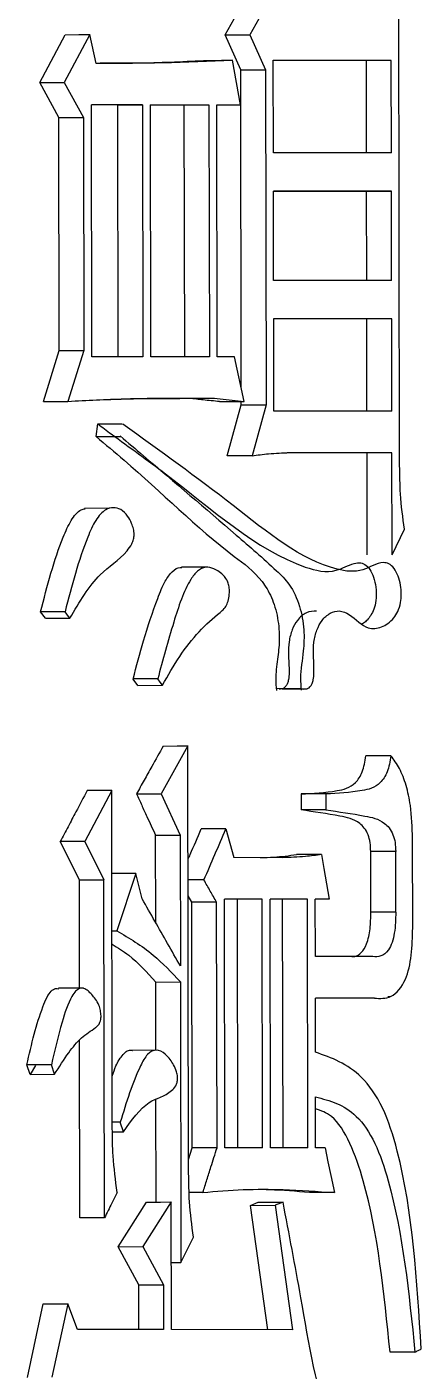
# Model space of a CAD drawing. Header units: millimetres. Extents: x 2320 to 4000, y 933 to 2121.
# Drawn here: x 2927.296 to 2928.633, y 1098.222 to 1102.782 of the extents above; entities that cross this region are included whole.
import ezdxf

# ---------------------------------------------------------------- set-up
doc = ezdxf.new("R2010")
doc.units = ezdxf.units.MM

msp = doc.modelspace()

# ---------------------------------------------------------------- linework, layer by layer
at = {"color": 7, "linetype": 'Continuous', "lineweight": 25}
for p, q in [((2928.5604, 1101.294), (2928.5572, 1103.1437)), ((2927.9678, 1102.7547), (2928.0525, 1102.906)), ((2928.1365, 1102.9062), (2928.0517, 1102.7549)), ((2927.339, 1102.5931), (2927.4256, 1102.7552)), ((2927.5088, 1102.7555), (2927.4221, 1102.5933)), ((2927.5306, 1102.6581), (2927.5088, 1102.7555)), ((2928.0211, 1102.6356), (2927.9678, 1102.7547)), ((2928.0517, 1102.7549), (2928.1051, 1102.6358)), ((2928.0202, 1102.517), (2927.9932, 1102.6684)), ((2928.0229, 1101.556), (2928.0211, 1102.6356)), ((2928.1051, 1102.6358), (2928.107, 1101.5)), ((2928.1316, 1102.6683), (2928.5319, 1102.6678)), ((2928.1321, 1102.3546), (2928.1316, 1102.6683)), ((2928.4474, 1102.6676), (2928.1316, 1102.6679)), ((2928.5319, 1102.6678), (2928.4474, 1102.6676)), ((2928.4479, 1102.3539), (2928.4474, 1102.6676)), ((2928.5324, 1102.3541), (2928.5319, 1102.6678)), ((2927.4043, 1102.474), (2927.339, 1102.5931)), ((2927.4221, 1102.5933), (2927.4875, 1102.4743)), ((2927.6877, 1102.5173), (2927.5146, 1102.5175)), ((2927.516, 1101.6629), (2927.5146, 1102.5175)), ((2927.6043, 1102.5171), (2927.5146, 1102.5172)), ((2927.6043, 1102.5171), (2927.6877, 1102.5173)), ((2927.6057, 1101.6625), (2927.6043, 1102.5171)), ((2927.6877, 1102.5173), (2927.6892, 1101.6628)), ((2927.7147, 1102.5173), (2927.9134, 1102.5171)), ((2927.7161, 1101.6627), (2927.7147, 1102.5173)), ((2927.8296, 1102.5168), (2927.7147, 1102.517)), ((2927.8296, 1102.5168), (2927.9134, 1102.5171)), ((2927.8311, 1101.6623), (2927.8296, 1102.5168)), ((2927.9134, 1102.5171), (2927.9148, 1101.6625)), ((2927.9401, 1102.517), (2928.0202, 1102.517)), ((2927.9415, 1101.6625), (2927.9401, 1102.517)), ((2927.9401, 1102.5167), (2928.0202, 1102.517)), ((2927.4057, 1101.6844), (2927.4043, 1102.474)), ((2927.4875, 1102.4743), (2927.4889, 1101.6846)), ((2928.5324, 1102.3541), (2928.1321, 1102.3546)), ((2928.1323, 1102.2248), (2928.5327, 1102.2243)), ((2928.1329, 1101.9219), (2928.1323, 1102.2248)), ((2928.4481, 1102.2241), (2928.1323, 1102.2244)), ((2928.5327, 1102.2243), (2928.4481, 1102.2241)), ((2928.4486, 1101.9212), (2928.4481, 1102.2241)), ((2928.5332, 1101.9214), (2928.5327, 1102.2243)), ((2928.5332, 1101.9214), (2928.1329, 1101.9219)), ((2928.1331, 1101.7921), (2928.5334, 1101.7916)), ((2928.1336, 1101.4784), (2928.1331, 1101.7921)), ((2928.4488, 1101.7914), (2928.1331, 1101.7917)), ((2928.5334, 1101.7916), (2928.4488, 1101.7914)), ((2928.4494, 1101.4777), (2928.4488, 1101.7914)), ((2928.5339, 1101.4779), (2928.5334, 1101.7916)), ((2927.3517, 1101.5113), (2927.4057, 1101.6844)), ((2927.4057, 1101.6844), (2927.4889, 1101.6846)), ((2927.4889, 1101.6846), (2927.4348, 1101.5116)), ((2927.6892, 1101.6628), (2927.516, 1101.6629)), ((2927.9148, 1101.6625), (2927.7161, 1101.6627)), ((2928.0003, 1101.6624), (2927.9415, 1101.6625)), ((2928.0325, 1101.5109), (2928.0003, 1101.6624)), ((2927.9311, 1101.5219), (2927.8473, 1101.5216)), ((2927.9311, 1101.5219), (2928.0325, 1101.5109)), ((2927.9486, 1101.5107), (2928.0325, 1101.5109)), ((2927.9755, 1101.3268), (2928.023, 1101.4998)), ((2928.023, 1101.4998), (2928.023, 1101.5109)), ((2928.023, 1101.4998), (2928.107, 1101.5)), ((2928.107, 1101.5), (2928.0594, 1101.327)), ((2928.5339, 1101.4779), (2928.1336, 1101.4784)), ((2927.5307, 1101.3922), (2927.536, 1101.4354)), ((2927.536, 1101.4354), (2927.6194, 1101.4357)), ((2927.5307, 1101.3921), (2927.614, 1101.3924)), ((2928.0594, 1101.327), (2927.9755, 1101.3268)), ((2928.4496, 1101.337), (2928.179, 1101.3374)), ((2928.1869, 1101.3377), (2928.5342, 1101.3373)), ((2928.5342, 1101.3373), (2928.4496, 1101.337)), ((2928.4502, 1100.9909), (2928.4496, 1101.337)), ((2928.5347, 1100.9911), (2928.5342, 1101.3373)), ((2927.5747, 1101.1489), (2927.4914, 1101.1487)), ((2928.5347, 1100.9911), (2928.5764, 1101.0776)), ((2927.9053, 1100.9492), (2927.8207, 1100.949)), ((2927.4251, 1100.7977), (2927.342, 1100.7974)), ((2927.3583, 1100.7758), (2927.342, 1100.7974)), ((2927.3583, 1100.7758), (2927.4415, 1100.776)), ((2927.7395, 1100.5702), (2927.656, 1100.57)), ((2927.6722, 1100.5483), (2927.656, 1100.5699)), ((2927.6721, 1100.5483), (2927.7557, 1100.5486)), ((2928.2255, 1100.5372), (2928.1413, 1100.5369)), ((2928.1622, 1100.5369), (2928.2464, 1100.5371)), ((2927.842, 1100.3429), (2927.751, 1100.1807)), ((2927.8445, 1098.8934), (2927.842, 1100.3429)), ((2928.5306, 1100.3097), (2928.4461, 1100.3094)), ((2927.5836, 1100.1917), (2927.4917, 1100.0187)), ((2927.5855, 1099.0451), (2927.5836, 1100.1917)), ((2927.751, 1100.1807), (2927.8157, 1100.04)), ((2928.3104, 1100.1801), (2928.2261, 1100.1799)), ((2928.2261, 1100.1799), (2928.2262, 1100.1258)), ((2928.3104, 1100.1801), (2928.3104, 1100.126)), ((2928.3104, 1100.126), (2928.2262, 1100.1258)), ((2927.7326, 1099.7438), (2927.7321, 1100.0398)), ((2927.8157, 1100.04), (2927.8165, 1099.5965)), ((2928.6047, 1099.7254), (2928.6042, 1100.0283)), ((2927.4917, 1100.0187), (2927.4085, 1100.0185)), ((2927.4737, 1099.8886), (2927.4085, 1100.0185)), ((2927.4917, 1100.0187), (2927.557, 1099.8889)), ((2928.5469, 1099.9851), (2928.4623, 1099.9849)), ((2928.4627, 1099.7793), (2928.4623, 1099.9849)), ((2928.5472, 1099.7796), (2928.5469, 1099.9851)), ((2928.1627, 1099.9639), (2927.9978, 1099.9641)), ((2928.2949, 1099.9746), (2928.2106, 1099.9743)), ((2927.4743, 1099.5231), (2927.4737, 1099.8886)), ((2927.5589, 1098.7422), (2927.557, 1099.8889)), ((2927.6652, 1099.9104), (2927.6006, 1099.7157)), ((2927.6869, 1099.8238), (2927.6652, 1099.9104)), ((2927.8964, 1099.8885), (2927.8428, 1099.8883)), ((2927.8555, 1099.8125), (2927.8429, 1099.8349)), ((2927.9393, 1099.8127), (2927.8555, 1099.8125)), ((2927.8569, 1098.9796), (2927.8555, 1099.8125)), ((2927.9407, 1098.9798), (2927.9393, 1099.8127)), ((2928.0939, 1099.8234), (2927.966, 1099.8235)), ((2927.9674, 1098.9798), (2927.966, 1099.8235)), ((2928.0099, 1099.8231), (2927.966, 1099.8232)), ((2928.0939, 1099.8234), (2928.0099, 1099.8231)), ((2928.0113, 1098.9794), (2928.0099, 1099.8231)), ((2928.0953, 1098.9796), (2928.0939, 1099.8234)), ((2928.2476, 1099.8232), (2928.1205, 1099.8233)), ((2928.1219, 1098.9796), (2928.1205, 1099.8233)), ((2928.1634, 1099.823), (2928.1205, 1099.823)), ((2928.2476, 1099.8232), (2928.1634, 1099.823)), ((2928.1649, 1098.9792), (2928.1634, 1099.823)), ((2928.249, 1098.9795), (2928.2476, 1099.8232)), ((2928.3215, 1099.8231), (2928.274, 1099.8232)), ((2928.2744, 1099.6285), (2928.274, 1099.8232)), ((2928.3215, 1099.8231), (2928.274, 1099.823)), ((2928.5472, 1099.7796), (2928.4627, 1099.7793)), ((2927.5844, 1099.7157), (2927.6006, 1099.7157)), ((2928.469, 1099.6282), (2928.2744, 1099.6285)), ((2927.7329, 1099.5422), (2927.8165, 1099.5424)), ((2927.7333, 1099.3107), (2927.7329, 1099.5422)), ((2927.8165, 1099.5424), (2927.8182, 1098.5905)), ((2927.4873, 1099.5211), (2927.4034, 1099.5209)), ((2928.4745, 1099.4876), (2928.2746, 1099.4878)), ((2928.2749, 1099.3039), (2928.2746, 1099.4878)), ((2928.39, 1099.4874), (2928.2746, 1099.4875)), ((2928.4745, 1099.4876), (2928.39, 1099.4874)), ((2928.5205, 1099.4929), (2928.5292, 1099.4929)), ((2927.4757, 1098.742), (2927.4746, 1099.345)), ((2927.7377, 1099.3107), (2927.6534, 1099.3104)), ((2927.3787, 1099.2616), (2927.2956, 1099.2614)), ((2927.3065, 1099.229), (2927.2956, 1099.2614)), ((2927.3253, 1099.2591), (2927.3065, 1099.229)), ((2927.3896, 1099.2292), (2927.3786, 1099.2616)), ((2927.3065, 1099.229), (2927.3896, 1099.2292)), ((2927.7342, 1098.7959), (2927.7336, 1099.1457)), ((2928.2754, 1098.9794), (2928.2752, 1099.1525)), ((2927.6125, 1099.0667), (2927.5855, 1099.0666)), ((2927.6234, 1099.0343), (2927.6125, 1099.0667)), ((2927.8444, 1098.9398), (2927.8569, 1098.9796)), ((2928.0953, 1098.9796), (2927.9674, 1098.9798)), ((2928.249, 1098.9795), (2928.1219, 1098.9796)), ((2928.3071, 1098.9794), (2928.2754, 1098.9794)), ((2927.6054, 1098.6445), (2927.702, 1098.7958)), ((2927.7856, 1098.7961), (2927.6889, 1098.6447)), ((2927.7863, 1098.3634), (2927.7856, 1098.7961)), ((2927.8928, 1098.8284), (2927.8465, 1098.8283)), ((2928.0541, 1098.7846), (2928.0806, 1098.7954)), ((2928.0806, 1098.7954), (2928.1647, 1098.7957)), ((2928.1646, 1098.7957), (2928.1381, 1098.7849)), ((2928.0541, 1098.7846), (2928.1381, 1098.7849)), ((2928.1131, 1098.3627), (2928.0541, 1098.7846)), ((2928.1381, 1098.7849), (2928.1972, 1098.3629)), ((2927.8182, 1098.5905), (2927.8609, 1098.677)), ((2927.6054, 1098.6445), (2927.6889, 1098.6447)), ((2927.6756, 1098.5146), (2927.6054, 1098.6445)), ((2927.6889, 1098.6447), (2927.7591, 1098.5149)), ((2927.7859, 1098.5904), (2927.8182, 1098.5905)), ((2927.6759, 1098.3632), (2927.6756, 1098.5146)), ((2927.7591, 1098.5149), (2927.7594, 1098.3634)), ((2927.2974, 1098.2013), (2927.3514, 1098.4501)), ((2927.4345, 1098.4503), (2927.3804, 1098.2016)), ((2927.4673, 1098.3637), (2927.4345, 1098.4503)), ((2927.7594, 1098.3634), (2927.4673, 1098.3637)), ((2928.1972, 1098.3629), (2927.7863, 1098.3634))]:
    msp.add_line(p, q, dxfattribs=at)
at = {"color": 7, "linetype": 'Continuous', "lineweight": 25, "flags": 128}
for points in [[(2927.4256, 1102.7552), (2927.4722, 1102.7554), (2927.5088, 1102.7555)], [(2927.9678, 1102.7547), (2928.0148, 1102.7548), (2928.0517, 1102.7549)], [(2927.9094, 1102.6682), (2927.9564, 1102.6683), (2927.9932, 1102.6684)], [(2928.0211, 1102.6356), (2928.0681, 1102.6357), (2928.1051, 1102.6358)], [(2927.339, 1102.5931), (2927.3855, 1102.5932), (2927.4221, 1102.5933)], [(2927.4043, 1102.474), (2927.4509, 1102.4742), (2927.4875, 1102.4743)], [(2927.3517, 1101.5113), (2927.3982, 1101.5115), (2927.4348, 1101.5116)], [(2927.4415, 1100.776), (2927.4373, 1100.7815), (2927.4312, 1100.7896), (2927.4251, 1100.7977)], [(2927.7557, 1100.5485), (2927.7476, 1100.5594), (2927.7395, 1100.5702)], [(2927.7584, 1100.3426), (2927.8052, 1100.3428), (2927.842, 1100.3429)], [(2927.5836, 1100.1917), (2927.5369, 1100.1916), (2927.5003, 1100.1915)], [(2927.6674, 1100.1805), (2927.7142, 1100.1806), (2927.751, 1100.1807)], [(2927.7321, 1100.0398), (2927.7789, 1100.0399), (2927.8157, 1100.04)], [(2927.971, 1100.0615), (2927.924, 1100.0614), (2927.8871, 1100.0612)], [(2927.971, 1100.0615), (2927.9844, 1100.0128), (2927.9978, 1099.9641)], [(2928.2949, 1099.9746), (2928.3032, 1099.927), (2928.3124, 1099.8751), (2928.3215, 1099.8231)], [(2927.4737, 1099.8886), (2927.5204, 1099.8888), (2927.557, 1099.8889)], [(2927.6652, 1099.9104), (2927.6184, 1099.9102), (2927.5841, 1099.9101)], [(2927.5858, 1099.0342), (2927.5975, 1099.0342), (2927.6234, 1099.0343)], [(2927.9407, 1098.9798), (2927.8938, 1098.9797), (2927.8569, 1098.9796)], [(2928.3071, 1098.9794), (2928.3169, 1098.9328), (2928.3267, 1098.8861), (2928.339, 1098.8279)], [(2927.702, 1098.7958), (2927.7488, 1098.796), (2927.7856, 1098.7961)], [(2928.339, 1098.8279), (2928.2918, 1098.8278), (2928.2547, 1098.8277)], [(2927.5589, 1098.7422), (2927.5123, 1098.7421), (2927.4757, 1098.742)], [(2927.6756, 1098.5146), (2927.7224, 1098.5148), (2927.7591, 1098.5149)], [(2927.3514, 1098.4501), (2927.3979, 1098.4502), (2927.4345, 1098.4503)], [(2928.6124, 1098.2867), (2928.578, 1098.2866), (2928.5529, 1098.2865), (2928.5277, 1098.2865)]]:
    msp.add_lwpolyline(points, dxfattribs=at)
at = {"color": 7, "linetype": 'Continuous', "lineweight": 25}
for points, knots in [([(2927.9932, 1102.6684), (2927.9146, 1102.6648), (2927.7986, 1102.6594), (2927.644, 1102.6585), (2927.5684, 1102.6582), (2927.5306, 1102.6581)], [0, 0, 0, 0, 0.513442, 0.756719, 1, 1, 1, 1]), ([(2927.5306, 1102.6582), (2927.5423, 1102.6583), (2927.5935, 1102.6585), (2927.7201, 1102.6593), (2927.8342, 1102.6646), (2927.9094, 1102.6682)], [0, 0, 0, 0, 0.091934, 0.401923, 1, 1, 1, 1]), ([(2927.4348, 1101.5116), (2927.4992, 1101.515), (2927.6147, 1101.5212), (2927.78, 1101.523), (2927.8807, 1101.5222), (2927.9311, 1101.5219)], [0, 0, 0, 0, 0.386874, 0.693415, 1, 1, 1, 1]), ([(2927.5571, 1101.5178), (2927.5579, 1101.5178), (2927.5679, 1101.5177), (2927.6784, 1101.5214), (2927.7743, 1101.5218), (2927.7997, 1101.5218), (2927.8146, 1101.5218)], [0, 0, 0, 0, 0.039447, 0.501718, 0.706892, 1, 1, 1, 1]), ([(2927.9486, 1101.5107), (2927.9396, 1101.5117), (2927.9214, 1101.5136), (2927.8877, 1101.5173), (2927.863, 1101.5199), (2927.8473, 1101.5216)], [0, 0, 0, 0, 0.268668, 0.537337, 1, 1, 1, 1]), ([(2927.536, 1101.4354), (2927.5514, 1101.4239), (2927.6281, 1101.3665), (2927.8637, 1101.2007), (2928.1063, 1100.9775), (2928.3319, 1100.9244), (2928.3926, 1100.9601), (2928.4273, 1100.9663), (2928.4473, 1100.9571), (2928.4635, 1100.9368), (2928.4754, 1100.9076), (2928.4818, 1100.8725), (2928.4812, 1100.8368), (2928.474, 1100.8065), (2928.4594, 1100.7795), (2928.4439, 1100.761), (2928.4315, 1100.7569), (2928.4287, 1100.756)], [0, 0, 0, 0, 0.044133, 0.220627, 0.674597, 0.770227, 0.827164, 0.847611, 0.865099, 0.882599, 0.900041, 0.91819, 0.935795, 0.951337, 0.965568, 0.992009, 1, 1, 1, 1]), ([(2927.6118, 1101.3942), (2927.6383, 1101.3719), (2927.7705, 1101.2603), (2927.9478, 1101.1085), (2928.1126, 1100.9661), (2928.1883, 1100.8932), (2928.2224, 1100.8229), (2928.2376, 1100.7412), (2928.2349, 1100.6569), (2928.2217, 1100.5903), (2928.2252, 1100.5453), (2928.2263, 1100.5317)], [0, 0, 0, 0, 0.102062, 0.510275, 0.689515, 0.750609, 0.812535, 0.866745, 0.912849, 0.973626, 1, 1, 1, 1]), ([(2928.2358, 1100.536), (2928.2397, 1100.5361), (2928.2475, 1100.5362), (2928.2575, 1100.5432), (2928.2642, 1100.5547), (2928.2684, 1100.5702), (2928.2714, 1100.6176), (2928.2629, 1100.6769), (2928.2784, 1100.7378), (2928.2978, 1100.7726), (2928.3244, 1100.7954), (2928.357, 1100.8046), (2928.4012, 1100.7851), (2928.445, 1100.7357), (2928.4991, 1100.7433), (2928.5337, 1100.7657), (2928.555, 1100.7979), (2928.5641, 1100.8268), (2928.5666, 1100.8585), (2928.5639, 1100.8898), (2928.5557, 1100.9205), (2928.542, 1100.9465), (2928.5242, 1100.9627), (2928.4875, 1100.9683), (2928.4309, 1100.9285), (2928.2526, 1100.9503), (2927.9883, 1101.1705), (2927.7465, 1101.3442), (2927.6214, 1101.434)], [0, 0, 0, 0, 0.00774, 0.015792, 0.02086, 0.025923, 0.03435, 0.072305, 0.088847, 0.105343, 0.126166, 0.147324, 0.170938, 0.216976, 0.247538, 0.27805, 0.29042, 0.302926, 0.313684, 0.324711, 0.337046, 0.350427, 0.363772, 0.376606, 0.424358, 0.483654, 0.733123, 1, 1, 1, 1]), ([(2927.5307, 1101.3921), (2927.5623, 1101.3658), (2927.7205, 1101.2338), (2927.9024, 1101.0521), (2928.0784, 1100.9281), (2928.1272, 1100.8495), (2928.1484, 1100.7795), (2928.154, 1100.7044), (2928.1465, 1100.6355), (2928.138, 1100.5792), (2928.1411, 1100.5438), (2928.1422, 1100.5314)], [0, 0, 0, 0, 0.122236, 0.6112, 0.736802, 0.788068, 0.839604, 0.888719, 0.931126, 0.975833, 1, 1, 1, 1]), ([(2928.0594, 1101.327), (2928.0781, 1101.3296), (2928.1087, 1101.3338), (2928.1511, 1101.3363), (2928.1749, 1101.3372), (2928.1868, 1101.3377)], [0, 0, 0, 0, 0.438995, 0.719464, 1, 1, 1, 1]), ([(2928.5764, 1101.0776), (2928.5711, 1101.1174), (2928.5617, 1101.1885), (2928.5608, 1101.2617), (2928.5604, 1101.294)], [0, 0, 0, 0, 0.5588348, 1, 1, 1, 1]), ([(2927.342, 1100.7974), (2927.3648, 1100.8857), (2927.3934, 1100.9967), (2927.444, 1101.1084), (2927.4709, 1101.143), (2927.4884, 1101.1464), (2927.4928, 1101.1472)], [0, 0, 0, 0, 0.631297, 0.792979, 0.948304, 1, 1, 1, 1]), ([(2927.4415, 1100.776), (2927.4739, 1100.831), (2927.5314, 1100.9284), (2927.6137, 1100.9749), (2927.6498, 1101.0226), (2927.6575, 1101.043), (2927.6602, 1101.061), (2927.6575, 1101.0802), (2927.65, 1101.1016), (2927.6362, 1101.126), (2927.6149, 1101.147), (2927.5888, 1101.1531), (2927.5582, 1101.1455), (2927.5272, 1101.1095), (2927.4766, 1100.996), (2927.4479, 1100.8856), (2927.4251, 1100.7977)], [0, 0, 0, 0, 0.207453, 0.36723, 0.400728, 0.416587, 0.43129, 0.44809, 0.46666, 0.497246, 0.538504, 0.578636, 0.62009, 0.682348, 0.747128, 1, 1, 1, 1]), ([(2927.656, 1100.5699), (2927.6673, 1100.6134), (2927.692, 1100.7078), (2927.7292, 1100.8179), (2927.7612, 1100.8989), (2927.7876, 1100.9353), (2927.8082, 1100.9499), (2927.8194, 1100.9479), (2927.821, 1100.9477)], [0, 0, 0, 0, 0.287116, 0.622983, 0.772845, 0.877564, 0.982578, 1, 1, 1, 1]), ([(2927.7557, 1100.5486), (2927.7747, 1100.5821), (2927.8322, 1100.6834), (2927.9067, 1100.7627), (2927.965, 1100.8064), (2927.9754, 1100.8237), (2927.9814, 1100.8451), (2927.9833, 1100.867), (2927.9815, 1100.8871), (2927.9757, 1100.9048), (2927.9591, 1100.928), (2927.9335, 1100.9445), (2927.9019, 1100.9523), (2927.8741, 1100.9387), (2927.8321, 1100.8828), (2927.7891, 1100.7523), (2927.757, 1100.6346), (2927.7395, 1100.5702)], [0, 0, 0, 0, 0.118686, 0.359193, 0.382947, 0.402076, 0.421219, 0.441111, 0.455766, 0.470497, 0.490906, 0.548401, 0.59066, 0.633123, 0.674261, 0.821863, 1, 1, 1, 1]), ([(2928.2784, 1100.7998), (2928.2669, 1100.7995), (2928.244, 1100.7989), (2928.215, 1100.7744), (2928.1946, 1100.7387), (2928.1841, 1100.698), (2928.182, 1100.6474), (2928.1863, 1100.6051), (2928.1843, 1100.5709), (2928.1802, 1100.5547), (2928.1738, 1100.5438), (2928.164, 1100.5363), (2928.1562, 1100.536), (2928.1517, 1100.5358)], [0, 0, 0, 0, 0.151689, 0.30341, 0.411683, 0.520468, 0.619084, 0.770861, 0.826872, 0.861987, 0.897293, 0.940322, 1, 1, 1, 1]), ([(2927.7584, 1100.3426), (2927.7453, 1100.3194), (2927.7237, 1100.2807), (2927.6934, 1100.2267), (2927.6761, 1100.1959), (2927.6674, 1100.1805)], [0, 0, 0, 0, 0.4304815, 0.7152405, 1, 1, 1, 1]), ([(2928.2261, 1100.1799), (2928.2667, 1100.182), (2928.3285, 1100.1852), (2928.4017, 1100.2024), (2928.4364, 1100.2527), (2928.4428, 1100.2902), (2928.4461, 1100.3094)], [0, 0, 0, 0, 0.492676, 0.749428, 0.872012, 1, 1, 1, 1]), ([(2928.5306, 1100.3096), (2928.5274, 1100.2905), (2928.5209, 1100.2529), (2928.4862, 1100.2026), (2928.4129, 1100.1854), (2928.351, 1100.1822), (2928.3104, 1100.1801)], [0, 0, 0, 0, 0.127877, 0.250423, 0.507215, 1, 1, 1, 1]), ([(2928.6042, 1100.0283), (2928.603, 1100.0665), (2928.6011, 1100.1291), (2928.5836, 1100.2096), (2928.5611, 1100.2683), (2928.5407, 1100.296), (2928.5307, 1100.3096)], [0, 0, 0, 0, 0.348104, 0.570438, 0.787914, 1, 1, 1, 1]), ([(2927.5003, 1100.1915), (2927.4875, 1100.1675), (2927.4659, 1100.1266), (2927.4353, 1100.0689), (2927.4174, 1100.0353), (2927.4085, 1100.0185)], [0, 0, 0, 0, 0.416703, 0.708351, 1, 1, 1, 1]), ([(2927.6674, 1100.1805), (2927.6733, 1100.1677), (2927.6851, 1100.1421), (2927.7067, 1100.0952), (2927.7223, 1100.0611), (2927.7321, 1100.0398)], [0, 0, 0, 0, 0.273, 0.546, 1, 1, 1, 1]), ([(2928.4623, 1099.9849), (2928.4619, 1099.9949), (2928.4612, 1100.0149), (2928.4536, 1100.0433), (2928.441, 1100.0657), (2928.4097, 1100.0949), (2928.3364, 1100.1097), (2928.2699, 1100.1194), (2928.2262, 1100.1258)], [0, 0, 0, 0, 0.060186, 0.119313, 0.185903, 0.25149, 0.507936, 1, 1, 1, 1]), ([(2928.3104, 1100.126), (2928.3542, 1100.1196), (2928.4208, 1100.1099), (2928.4942, 1100.0952), (2928.5255, 1100.066), (2928.5381, 1100.0436), (2928.5458, 1100.0152), (2928.5465, 1099.9952), (2928.5469, 1099.9851)], [0, 0, 0, 0, 0.492166, 0.748655, 0.814237, 0.8808, 0.939877, 1, 1, 1, 1]), ([(2927.8427, 1099.9579), (2927.8451, 1099.9635), (2927.8599, 1099.998), (2927.8747, 1100.0324), (2927.8871, 1100.0612)], [0, 0, 0, 0, 0.162868, 1, 1, 1, 1]), ([(2927.8964, 1099.8885), (2927.9088, 1099.9173), (2927.9337, 1099.975), (2927.9585, 1100.0327), (2927.971, 1100.0615)], [0, 0, 0, 0, 0.5, 1, 1, 1, 1]), ([(2928.0871, 1099.964), (2928.1026, 1099.9644), (2928.1311, 1099.9651), (2928.1722, 1099.9693), (2928.1978, 1099.9727), (2928.2106, 1099.9743)], [0, 0, 0, 0, 0.3762895, 0.6880871, 1, 1, 1, 1]), ([(2928.2949, 1099.9746), (2928.2768, 1099.9721), (2928.2458, 1099.9678), (2928.2017, 1099.9651), (2928.1757, 1099.9643), (2928.1627, 1099.9639)], [0, 0, 0, 0, 0.411595, 0.705741, 1, 1, 1, 1]), ([(2927.9393, 1099.8127), (2927.9322, 1099.8254), (2927.9214, 1099.8443), (2927.9071, 1099.8696), (2927.9, 1099.8822), (2927.8964, 1099.8885)], [0, 0, 0, 0, 0.499999, 0.749999, 1, 1, 1, 1]), ([(2927.8165, 1099.5965), (2927.8019, 1099.622), (2927.7731, 1099.6727), (2927.7299, 1099.7485), (2927.7012, 1099.7987), (2927.6869, 1099.8238)], [0, 0, 0, 0, 0.336867, 0.668433, 1, 1, 1, 1]), ([(2928.3979, 1099.6286), (2928.4013, 1099.6285), (2928.4124, 1099.6283), (2928.4312, 1099.6398), (2928.4513, 1099.672), (2928.4616, 1099.723), (2928.4623, 1099.7604), (2928.4627, 1099.7793)], [0, 0, 0, 0, 0.084058, 0.283711, 0.489011, 0.742016, 1, 1, 1, 1]), ([(2928.5472, 1099.7796), (2928.5467, 1099.7555), (2928.5457, 1099.7082), (2928.5266, 1099.649), (2928.4967, 1099.6272), (2928.4782, 1099.6279), (2928.469, 1099.6282)], [0, 0, 0, 0, 0.294571, 0.576983, 0.78963, 1, 1, 1, 1]), ([(2927.6006, 1099.7157), (2927.6427, 1099.6911), (2927.7183, 1099.647), (2927.7864, 1099.5745), (2927.8165, 1099.5424)], [0, 0, 0, 0, 0.557248, 1, 1, 1, 1]), ([(2928.4745, 1099.4876), (2928.4937, 1099.4863), (2928.5323, 1099.4836), (2928.5826, 1099.5403), (2928.6026, 1099.6337), (2928.604, 1099.6946), (2928.6047, 1099.7254)], [0, 0, 0, 0, 0.2680453, 0.5399823, 0.7672424, 1, 1, 1, 1]), ([(2927.5845, 1099.6707), (2927.6036, 1099.6589), (2927.6559, 1099.6269), (2927.703, 1099.5751), (2927.7329, 1099.5422)], [0, 0, 0, 0, 0.365343, 1, 1, 1, 1]), ([(2927.2956, 1099.2614), (2927.3036, 1099.2964), (2927.319, 1099.3644), (2927.3425, 1099.4408), (2927.3624, 1099.4896), (2927.377, 1099.5117), (2927.3914, 1099.5217), (2927.4001, 1099.5202), (2927.4036, 1099.5196)], [0, 0, 0, 0, 0.332433, 0.645423, 0.765084, 0.862648, 0.944846, 1, 1, 1, 1]), ([(2927.3896, 1099.2292), (2927.4053, 1099.2543), (2927.4339, 1099.2997), (2927.48, 1099.3563), (2927.5157, 1099.3776), (2927.5369, 1099.3944), (2927.5434, 1099.4034), (2927.5468, 1099.4154), (2927.5476, 1099.4295), (2927.5455, 1099.4465), (2927.5395, 1099.4671), (2927.525, 1099.4899), (2927.5078, 1099.5091), (2927.4891, 1099.5227), (2927.4742, 1099.5211), (2927.4601, 1099.5117), (2927.4371, 1099.477), (2927.409, 1099.3912), (2927.39, 1099.3101), (2927.3787, 1099.2616)], [0, 0, 0, 0, 0.133726, 0.243046, 0.352536, 0.371714, 0.391105, 0.403332, 0.418294, 0.440555, 0.463879, 0.498849, 0.561349, 0.592921, 0.624779, 0.654038, 0.687592, 0.813478, 1, 1, 1, 1]), ([(2927.5852, 1099.2226), (2927.5892, 1099.2347), (2927.5986, 1099.2637), (2927.6199, 1099.2976), (2927.6422, 1099.315), (2927.6528, 1099.3099), (2927.6535, 1099.3096)], [0, 0, 0, 0, 0.2619072, 0.6273981, 0.9728575, 1, 1, 1, 1]), ([(2927.6234, 1099.0343), (2927.651, 1099.0737), (2927.6999, 1099.1436), (2927.7684, 1099.154), (2927.7988, 1099.1859), (2927.8054, 1099.201), (2927.8079, 1099.2149), (2927.8059, 1099.2303), (2927.8002, 1099.2479), (2927.7877, 1099.2735), (2927.7658, 1099.2999), (2927.7352, 1099.3162), (2927.7033, 1099.3001), (2927.6585, 1099.2175), (2927.6329, 1099.1335), (2927.6125, 1099.0667)], [0, 0, 0, 0, 0.206756, 0.366221, 0.399316, 0.414904, 0.429382, 0.446248, 0.465286, 0.496865, 0.558758, 0.621692, 0.6828, 0.74742, 1, 1, 1, 1]), ([(2928.6332, 1098.2975), (2928.6194, 1098.5297), (2928.602, 1098.8204), (2928.5072, 1099.121), (2928.4132, 1099.2555), (2928.329, 1099.285), (2928.2749, 1099.3039)], [0, 0, 0, 0, 0.516645, 0.647021, 0.773427, 1, 1, 1, 1]), ([(2928.2752, 1099.1525), (2928.3233, 1099.1399), (2928.3983, 1099.1203), (2928.4802, 1098.9993), (2928.5663, 1098.7394), (2928.5919, 1098.4876), (2928.6124, 1098.2867)], [0, 0, 0, 0, 0.226131, 0.352776, 0.483485, 1, 1, 1, 1]), ([(2928.5277, 1098.2865), (2928.5075, 1098.4883), (2928.4821, 1098.7411), (2928.3953, 1098.9974), (2928.3385, 1099.0908), (2928.2936, 1099.1058), (2928.2752, 1099.1119)], [0, 0, 0, 0, 0.59953, 0.751201, 0.898097, 1, 1, 1, 1]), ([(2927.6021, 1098.8287), (2927.5965, 1098.8698), (2927.5869, 1098.941), (2927.5859, 1099.0141), (2927.5855, 1099.0451)], [0, 0, 0, 0, 0.576873, 1, 1, 1, 1]), ([(2927.8928, 1098.8284), (2927.8974, 1098.8428), (2927.9065, 1098.8716), (2927.9225, 1098.9221), (2927.9339, 1098.9581), (2927.9407, 1098.9798)], [0, 0, 0, 0, 0.2853637, 0.5707273, 1, 1, 1, 1]), ([(2927.8609, 1098.677), (2927.8555, 1098.7168), (2927.8459, 1098.7879), (2927.8449, 1098.8611), (2927.8445, 1098.8934)], [0, 0, 0, 0, 0.558839, 1, 1, 1, 1]), ([(2927.8928, 1098.8284), (2927.9383, 1098.8323), (2928.0292, 1098.8401), (2928.1781, 1098.8391), (2928.281, 1098.832), (2928.339, 1098.8279)], [0, 0, 0, 0, 0.303779, 0.607607, 1, 1, 1, 1]), ([(2927.6021, 1098.8287), (2927.596, 1098.8164), (2927.5857, 1098.7958), (2927.5713, 1098.767), (2927.5631, 1098.7505), (2927.5589, 1098.7422)], [0, 0, 0, 0, 0.42836, 0.714179, 1, 1, 1, 1]), ([(2928.2547, 1098.8277), (2928.2094, 1098.8319), (2928.1605, 1098.8364), (2928.1111, 1098.8369), (2928.1074, 1098.8369)], [0, 0, 0, 0, 0.924176, 1, 1, 1, 1]), ([(2928.3666, 1097.9406), (2928.3538, 1097.9682), (2928.2839, 1098.1192), (2928.2349, 1098.429), (2928.1852, 1098.6884), (2928.1647, 1098.7957)], [0, 0, 0, 0, 0.1160141, 0.634345, 1, 1, 1, 1]), ([(2928.6124, 1098.2867), (2928.6159, 1098.2885), (2928.6228, 1098.2921), (2928.6297, 1098.2957), (2928.6332, 1098.2975)], [0, 0, 0, 0, 0.499977, 1, 1, 1, 1])]:
    msp.add_open_spline(points, degree=3, knots=knots, dxfattribs=at)

doc.saveas('drawing.dxf')
